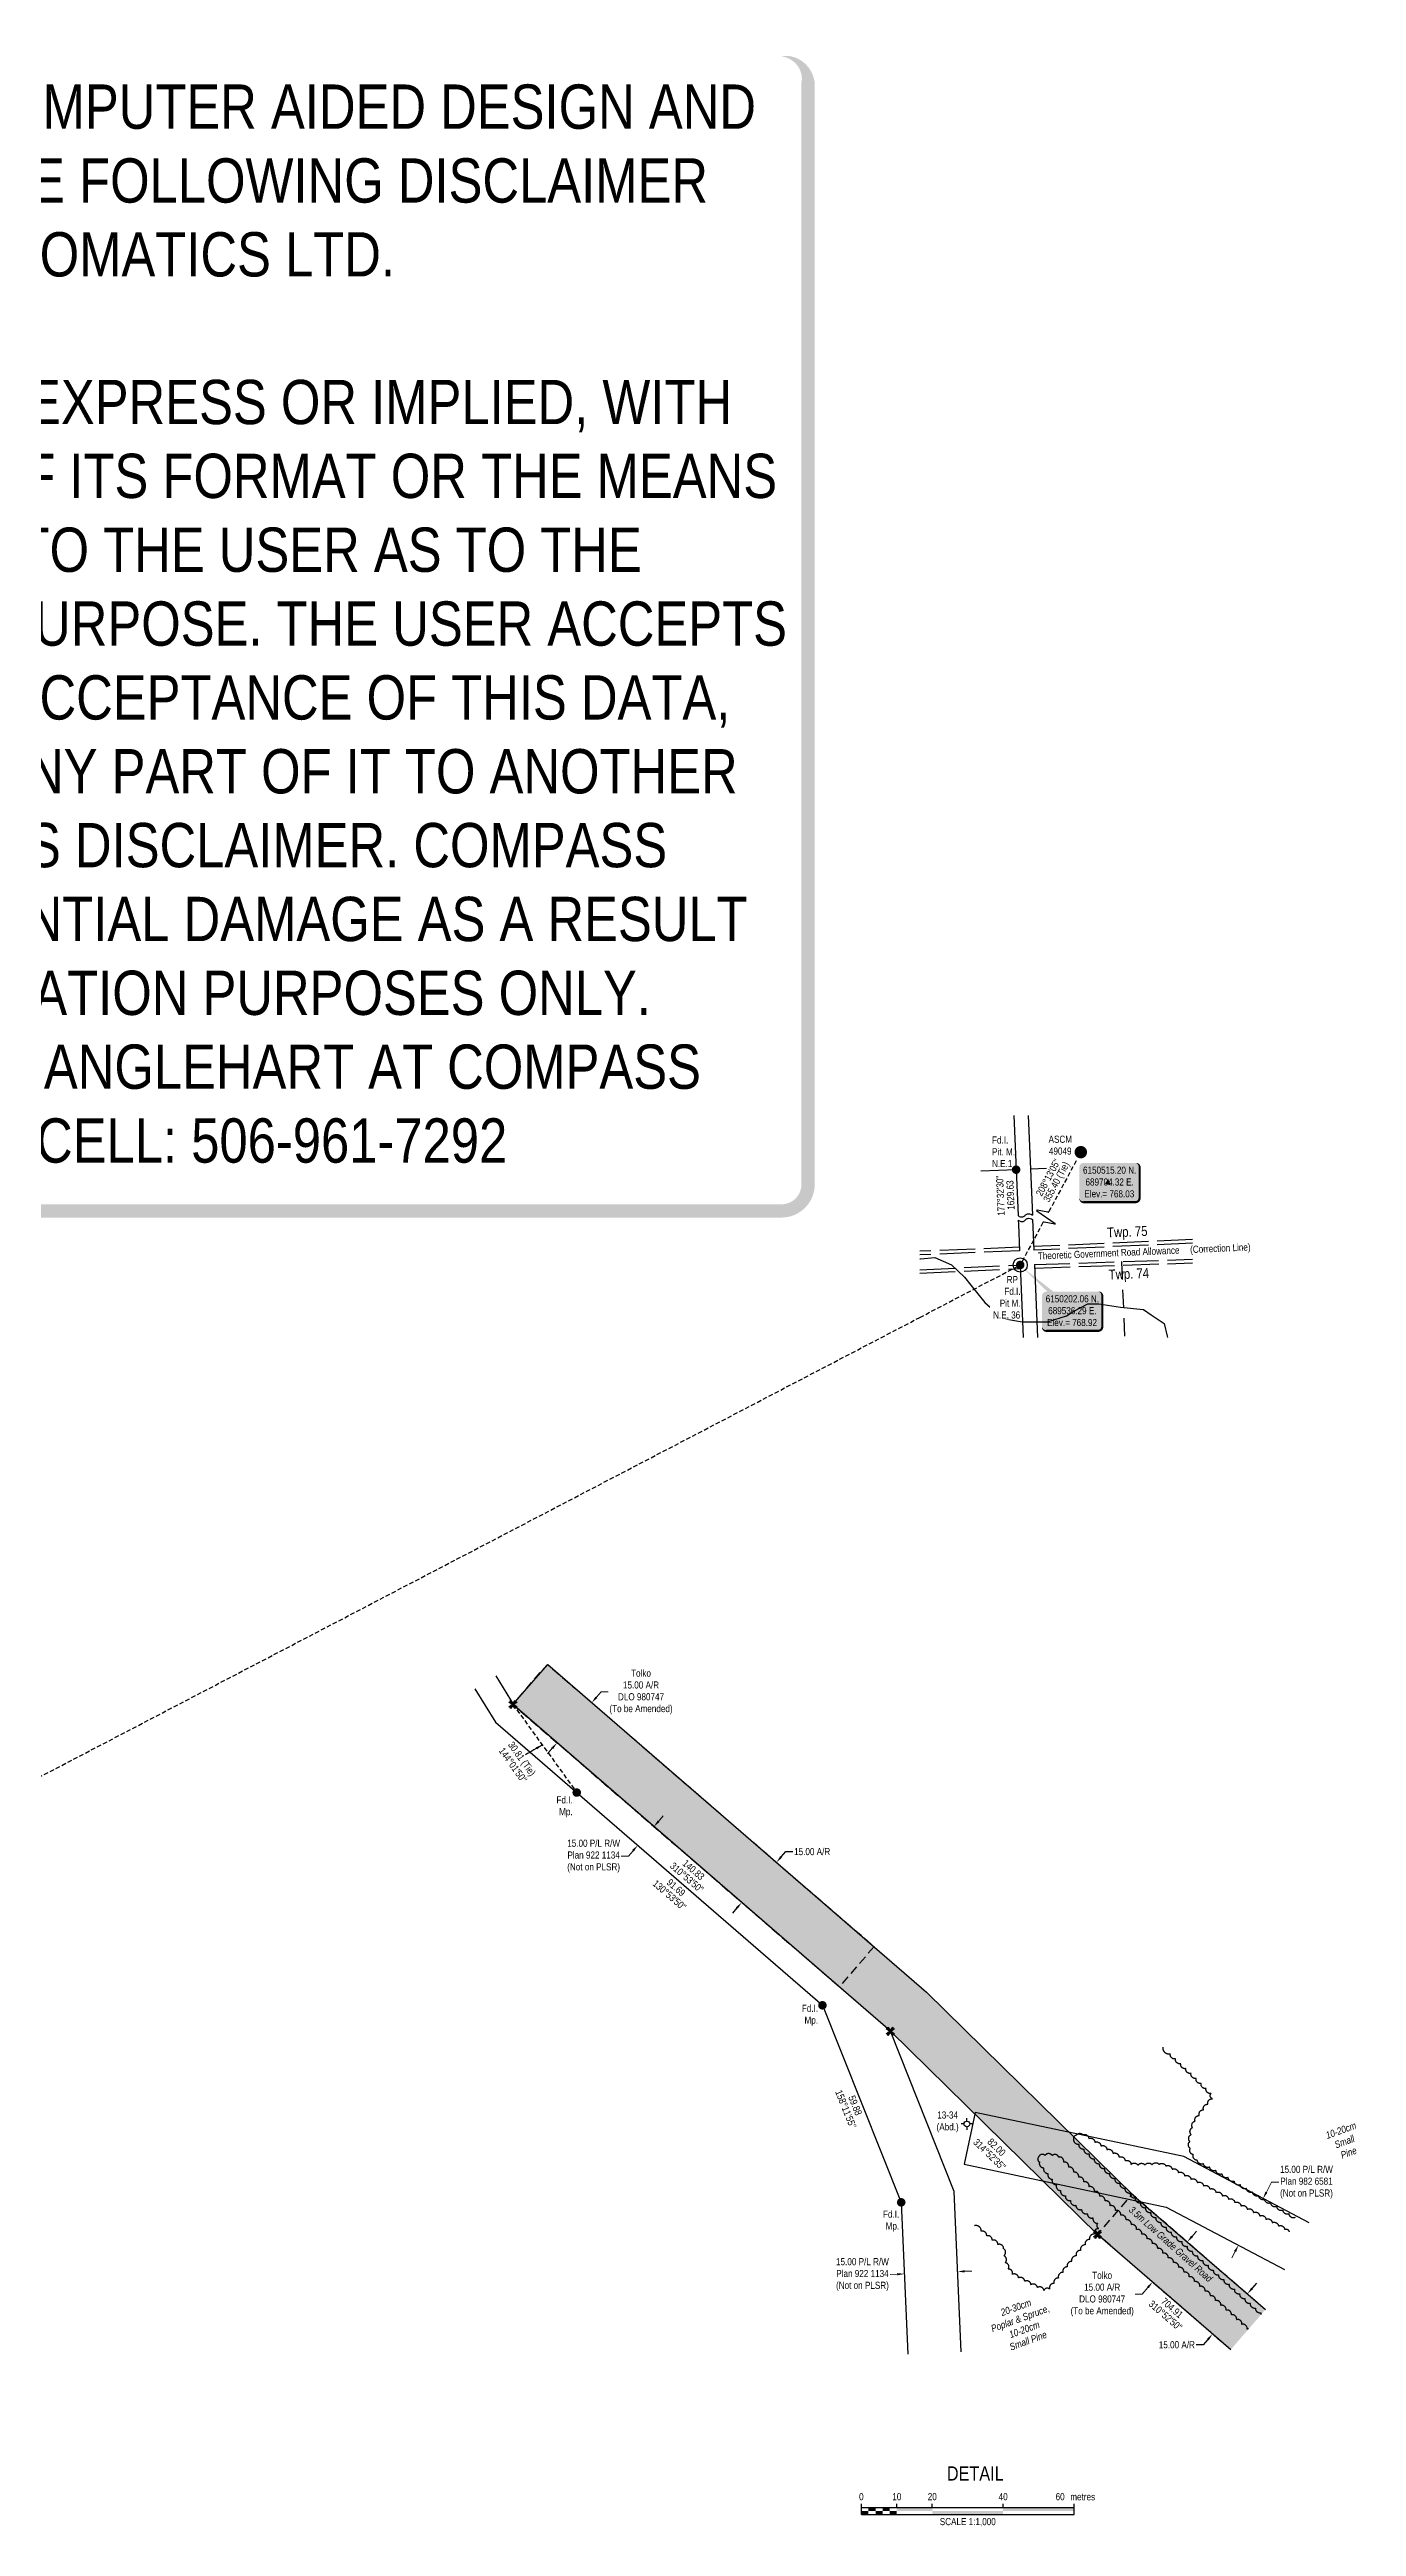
# Model space of a CAD drawing. Extents: x 684565 to 690010, y 6148326 to 6151917.
# Drawn here: x 688167 to 690010, y 6148423 to 6151917 of the extents above; entities that cross this region are included whole.
import ezdxf
from ezdxf.enums import TextEntityAlignment as Align

# ---------------------------------------------------------------- set-up
doc = ezdxf.new("R2010")
doc.units = 0
doc.header["$LTSCALE"] = 5
doc.header["$PDSIZE"] = 0.5
for name, pattern in [('0', [1, 1, 0]), ('foc-ACCESSROAD', [3.75, 2.5, -1.25]), ('foc-LSD', [8, 5, -3]), ('foc-TIELINE', [1.875, 1.25, -0.625]), ('foc-UNSURVEYED', [12.5, 10, -2.5])]:
    doc.linetypes.add(name, pattern=pattern)
doc.layers.get('Defpoints').update_dxf_attribs({"color": 9})
for name, color, linetype in [('35', 37, 'Continuous'), ('AS-ROADS', 254, 'Continuous'), ('D-TXT', 6, 'Continuous'), ('DETAIL-T', 7, 'Continuous'), ('F-AR', 190, 'foc-ACCESSROAD'), ('F-RW', 190, 'Continuous'), ('F-WS-S', 190, 'Continuous'), ('L-BD', 7, 'Continuous'), ('L-MON', 1, 'Continuous'), ('L-ROAD-T', 7, 'Continuous'), ('L-SEC', 7, 'Continuous'), ('L-SECTION-LSD', 7, 'foc-LSD'), ('L-TIE', 7, 'foc-TIELINE'), ('L-USEC', 7, 'foc-UNSURVEYED'), ('P-PROPOSED', 10, 'Continuous'), ('P-PROPOSED-H', 21, 'Continuous'), ('P-TXT', 4, 'Continuous'), ('T-BUSH', 110, '0'), ('T-BUSH-T', 110, 'Continuous'), ('WETLAND', 143, 'Continuous')]:
    doc.layers.add(name, color=color, linetype=linetype)
doc.layers.add('DISCLAIMER', color=7, linetype='Continuous', plot=False)
for name, color, linetype, lineweight in [('F-AR-T', 190, 'Continuous', 9), ('F-RW-T', 190, 'Continuous', 9), ('F-WS-T', 190, 'Continuous', 9), ('T-TEXT', 48, 'Continuous', 18)]:
    doc.layers.add(name, color=color, linetype=linetype, lineweight=lineweight)
doc.layers.add('P-75m DRAINAGE AREA', color=7, linetype='Continuous', true_color=0xf1f8f1)
doc.styles.add('80', font='', dxfattribs={"height": 10})
doc.styles.add('80CG', font='', dxfattribs={"height": 10})
doc.styles.add('80L', font='', dxfattribs={"height": 10})
doc.styles.get('80').set_extended_font_data('Arial Narrow')
doc.styles.get('80CG').set_extended_font_data('Arial Narrow')
doc.styles.get('80L').set_extended_font_data('Arial Narrow')
doc.dimstyles.new('Compass 5 000', dxfattribs={"dimscale": 5, "dimtxt": 9, "dimasz": 2, "dimexe": 0.2, "dimexo": 0.0625, "dimgap": 0.5, "dimtad": 0, "dimtih": 1, "dimtoh": 1, "dimzin": 0, "dimdsep": 46, "dimtxsty": '80CG', "dimcen": 0.1, "dimse1": 1, "dimse2": 1, "dimclrd": 256, "dimclrt": 256, "dimaunit": 1, "dimadec": 4, "dimazin": 0, "dimtfac": 0.06, "dimtofl": 0, "dimtmove": 0, "dimatfit": 1, "dimfxl": 0.2, "dimtolj": 1, "dimtzin": 0, "dimlwd": -1, "dimarcsym": 0})

# ---------------------------------------------------------------- blocks, each defined once
blk = doc.blocks.new('fdia')
at = {"color": 255, "const_width": 1}
blk.add_lwpolyline([(-0.5, 0, 1), (0.5, 0, 1)], format="xyb", close=True, dxfattribs=at)
blk = doc.blocks.new('Fdiaa')
blk.add_blockref('fdia', (0, 0))
blk = doc.blocks.new('fdib')
at = {"color": 1, "const_width": 1.6}
blk.add_lwpolyline([(-0.4, 0, 1), (0.4, 0, 1)], format="xyb", close=True, dxfattribs=at)
at = {"color": 1}
blk.add_circle((0, 0), 0.8, dxfattribs=at)
blk = doc.blocks.new('Fdibb')
blk.add_blockref('fdib', (0, 0))
blk = doc.blocks.new('fdicc')
for name in ['Fdibb', 'Fdiaa']:
    blk.add_blockref(name, (0, 0))
blk = doc.blocks.new('FDI')
blk.add_blockref('fdicc', (0, 0))
blk = doc.blocks.new('*U32')
at = {"color": 0}
for p, q in [((-150, 0), (-150, 15)), ((-150, 10), (150.2, 10)), ((-150, 0), (150.2, 0)), ((-100, 10), (-100, 15)), ((-50, 10), (-50, 15)), ((50, 10), (50, 15)), ((150.2, 0), (150.2, 15))]:
    blk.add_line(p, q, dxfattribs=at)
for points in [[(-150, 5), (-140, 5), (-150, 0), (-140, 0)], [(-140, 10), (-130, 10), (-140, 5), (-130, 5)], [(-130, 5), (-120, 5), (-130, 0), (-120, 0)], [(-120, 10), (-110, 10), (-120, 5), (-110, 5)], [(-110, 5), (-100, 5), (-110, 0), (-100, 0)], [(-100, 10), (-50, 10), (-100, 5), (-50, 5)], [(-50, 5), (50, 5), (-50, 0), (50, 0)], [(50, 10), (150.2, 10), (50, 5), (150.2, 5)]]:
    blk.add_solid(points, dxfattribs=at)
at = {"color": 0, "style": '80'}
blk.add_text('metres', height=10, dxfattribs=at).set_placement((162.2, 20), align=Align.CENTER)
at = {"color": 0, "char_height": 10, "style": '80'}
for s, insert, attachment_point in [('0', (-150, 30.2), 2), ('10', (-100, 30.2), 2), ('20', (-50, 30.2), 2), ('40', (50, 30.2), 2), ('60', (136.7, 30.2), 3), ('SCALE 1:1,000', (0.1, -5), 2)]:
    blk.add_mtext(s, dxfattribs=dict(at, insert=insert, attachment_point=attachment_point))
blk = doc.blocks.new('*U67')
at = {"layer": '35', "color": 3}
blk.add_circle((0, 0), 10, dxfattribs=at)
at = {"layer": '35', "color": 3, "style": '80'}
blk.add_attdef('RP_001', (-19.1, -25.6), '', height=10, dxfattribs=at)
blk = doc.blocks.new('*D61')
at = {"layer": 'Defpoints', "color": 0, "transparency": 16777216}
for p in [(688932, 6149584.7), (688944.1, 6149574.2), (688895, 6149517.4)]:
    blk.add_point(p, dxfattribs=at)
at = {"layer": 'F-AR-T', "transparency": 16777216}
for p, q in [((688938.6, 6149592.2), (688945.1, 6149599.8)), ((688945.1, 6149599.8), (688955.1, 6149599.8)), ((688876.4, 6149520.3), (688869.8, 6149512.7))]:
    blk.add_line(p, q, dxfattribs=at)
for points in [[(688937.3, 6149593.3), (688939.8, 6149591.1), (688932, 6149584.7)], [(688875.1, 6149521.4), (688877.6, 6149519.2), (688882.9, 6149527.8)]]:
    blk.add_solid(points, dxfattribs=at)
at = {"layer": 'F-AR-T', "transparency": 16777216, "insert": (689001.5, 6149599.8), "char_height": 10, "attachment_point": 5, "style": '80CG'}
blk.add_mtext('\\A1;Tolko\\P15.00 A/R\\PDLO 980747\\P(To be Amended)', dxfattribs=at)
blk = doc.blocks.new('*D63')
at = {"layer": 'Defpoints', "color": 0, "transparency": 16777216}
for p in [(689878.9, 6148885.3), (689958.9, 6148843), (689924, 6148776.9)]:
    blk.add_point(p, dxfattribs=at)
at = {"layer": 'F-AR-T', "transparency": 16777216}
for p, q in [((689883.5, 6148894.1), (689890.9, 6148908.1)), ((689890.9, 6148908.1), (689900.9, 6148908.1)), ((689839.3, 6148810.3), (689834.6, 6148801.4))]:
    blk.add_line(p, q, dxfattribs=at)
for points in [[(689882.1, 6148894.9), (689885, 6148893.3), (689878.9, 6148885.3)], [(689837.8, 6148811.1), (689840.8, 6148809.5), (689844, 6148819.1)]]:
    blk.add_solid(points, dxfattribs=at)
at = {"layer": 'F-AR-T', "transparency": 16777216, "insert": (689940, 6148908.1), "char_height": 10, "attachment_point": 5, "style": '80CG'}
blk.add_mtext('\\A1;15.00 P/L R/W\\PPlan 982 6581\\P(Not on PLSR)', dxfattribs=at)
blk = doc.blocks.new('*D65')
at = {"layer": 'Defpoints', "color": 0, "transparency": 16777216}
for p in [(689722.9, 6148767.3), (689890, 6148721.9), (689840.9, 6148665.1)]:
    blk.add_point(p, dxfattribs=at)
at = {"layer": 'F-AR-T', "transparency": 16777216}
for p, q in [((689778.6, 6148831.6), (689785.1, 6148839.1)), ((689708.2, 6148750.3), (689698.2, 6148750.3)), ((689716.4, 6148759.7), (689708.2, 6148750.3))]:
    blk.add_line(p, q, dxfattribs=at)
for points in [[(689777.3, 6148832.7), (689779.8, 6148830.5), (689772, 6148824)], [(689715.1, 6148760.8), (689717.6, 6148758.6), (689722.9, 6148767.3)]]:
    blk.add_solid(points, dxfattribs=at)
at = {"layer": 'F-AR-T', "transparency": 16777216, "insert": (689651.9, 6148750.3), "char_height": 10, "attachment_point": 5, "style": '80CG'}
blk.add_mtext('\\A1;Tolko\\P15.00 A/R\\PDLO 980747\\P(To be Amended)', dxfattribs=at)
blk = doc.blocks.new('*D60')
at = {"layer": 'Defpoints', "color": 0, "transparency": 16777216}
for p in [(689020.9, 6149408.5), (688996.8, 6149383.3), (688998.1, 6149382.2)]:
    blk.add_point(p, dxfattribs=at)
at = {"layer": 'F-RW-T', "transparency": 16777216}
for p, q in [((689026.2, 6149417.2), (689032.7, 6149424.8)), ((688983.7, 6149368.2), (688973.7, 6149368.2)), ((688990.3, 6149375.8), (688983.7, 6149368.2))]:
    blk.add_line(p, q, dxfattribs=at)
for points in [[(689024.9, 6149418.3), (689027.4, 6149416.1), (689019.6, 6149409.6)], [(688989, 6149376.9), (688991.5, 6149374.7), (688996.8, 6149383.3)]]:
    blk.add_solid(points, dxfattribs=at)
at = {"layer": 'F-RW-T', "transparency": 16777216, "insert": (688934.7, 6149368.2), "char_height": 10, "attachment_point": 5, "style": '80CG'}
blk.add_mtext('\\A1;15.00 P/L R/W\\PPlan 922 1134\\P(Not on PLSR)', dxfattribs=at)
blk = doc.blocks.new('*D64')
at = {"layer": 'Defpoints', "color": 0, "transparency": 16777216}
for p in [(689372.9, 6148778.8), (689373.2, 6148772.1), (689448.4, 6148775.3)]:
    blk.add_point(p, dxfattribs=at)
at = {"layer": 'F-RW-T', "transparency": 16777216}
for p, q in [((689362.9, 6148778.3), (689352.9, 6148777.9)), ((689458.1, 6148782.5), (689468.1, 6148782.9))]:
    blk.add_line(p, q, dxfattribs=at)
for points in [[(689362.8, 6148780), (689363, 6148776.7), (689372.9, 6148778.8)], [(689458.1, 6148784.1), (689458.2, 6148780.8), (689448.1, 6148782)]]:
    blk.add_solid(points, dxfattribs=at)
at = {"layer": 'F-RW-T', "transparency": 16777216, "insert": (689313.8, 6148777.9), "char_height": 10, "attachment_point": 5, "style": '80CG'}
blk.add_mtext('\\A1;15.00 P/L R/W\\PPlan 922 1134\\P(Not on PLSR)', dxfattribs=at)
blk = doc.blocks.new('*D62')
at = {"layer": 'Defpoints', "color": 0, "transparency": 16777216}
for p in [(689192.5, 6149359.4), (689204.9, 6149348.7), (689155.8, 6149292)]:
    blk.add_point(p, dxfattribs=at)
at = {"layer": 'P-TXT', "transparency": 16777216}
for p, q in [((689199, 6149367), (689205.6, 6149374.5)), ((689205.6, 6149374.5), (689215.6, 6149374.5)), ((689136.8, 6149295.2), (689130.3, 6149287.6))]:
    blk.add_line(p, q, dxfattribs=at)
for points in [[(689197.8, 6149368.1), (689200.3, 6149365.9), (689192.5, 6149359.4)], [(689135.6, 6149296.2), (689138.1, 6149294.1), (689143.4, 6149302.7)]]:
    blk.add_solid(points, dxfattribs=at)
at = {"layer": 'P-TXT', "transparency": 16777216, "insert": (689242.9, 6149374.5), "char_height": 10, "attachment_point": 5, "style": '80CG'}
blk.add_mtext('\\A1;15.00 A/R', dxfattribs=at)
blk = doc.blocks.new('GABD')
for p, q in [((-0.81, 0), (-1.62, 0)), ((0, 0.81), (0, 1.62)), ((1.62, 0), (0.81, 0)), ((0, -0.81), (0, -1.62))]:
    blk.add_line(p, q)
blk.add_circle((0, 0), 0.8)
blk = doc.blocks.new('TEMP')
h = blk.add_hatch(color=255)
h.dxf.hatch_style = 1
h.paths.add_polyline_path([(0, 0.25), (-0.67, 1.15), (-0.67, 0.67), (-1.15, 0.67), (-0.25, 0), (-1.15, -0.67), (-0.67, -0.67), (-0.67, -1.15), (0, -0.25), (0.67, -1.15), (0.67, -0.67), (1.15, -0.67), (0.25, 0), (1.15, 0.67), (0.67, 0.67), (0.67, 1.15)])
h.paths.add_polyline_path([(0.57, 0.85), (0.57, 0.57), (0.85, 0.57), (0.08, 0), (0.85, -0.57), (0.57, -0.57), (0.57, -0.85), (0, -0.08), (-0.57, -0.85), (-0.57, -0.57), (-0.85, -0.57), (-0.08, 0), (-0.85, 0.57), (-0.57, 0.57), (-0.57, 0.85), (0, 0.08)], flags=16)
h = blk.add_hatch(color=1)
h.dxf.hatch_style = 1
h.paths.add_polyline_path([(0, 0.08), (-0.57, 0.85), (-0.57, 0.57), (-0.85, 0.57), (-0.08, 0), (-0.85, -0.57), (-0.57, -0.57), (-0.57, -0.85), (0, -0.08), (0.57, -0.85), (0.57, -0.57), (0.85, -0.57), (0.08, 0), (0.85, 0.57), (0.57, 0.57), (0.57, 0.85)])
at = {"color": 1}
for p, q in [((-0.08, 0), (0.08, 0)), ((0, 0.08), (0, -0.08))]:
    blk.add_line(p, q, dxfattribs=at)
at = {"color": 255, "flags": 128}
blk.add_lwpolyline([(-0.25, 0), (-1.15, 0.67), (-0.67, 0.67), (-0.67, 1.15), (0, 0.25), (0.67, 1.15), (0.67, 0.67), (1.15, 0.67), (0.25, 0), (1.15, -0.67), (0.67, -0.67), (0.67, -1.15), (0, -0.25), (-0.67, -1.15), (-0.67, -0.67), (-1.15, -0.67)], close=True, dxfattribs=at)
at = {"color": 1, "flags": 128}
blk.add_lwpolyline([(-0.08, 0), (-0.85, 0.57), (-0.57, 0.57), (-0.57, 0.85), (0, 0.08), (0.57, 0.85), (0.57, 0.57), (0.85, 0.57), (0.08, 0), (0.85, -0.57), (0.57, -0.57), (0.57, -0.85), (0, -0.08), (-0.57, -0.85), (-0.57, -0.57), (-0.85, -0.57)], close=True, dxfattribs=at)
blk = doc.blocks.new('*D66')
at = {"layer": 'Defpoints', "color": 0, "transparency": 16777216}
for p in [(689874, 6148735.8), (689807.6, 6148694), (689824.9, 6148679)]:
    blk.add_point(p, dxfattribs=at)
at = {"layer": 'P-TXT', "transparency": 16777216}
for p, q in [((689863.2, 6148758.3), (689869.8, 6148765.8)), ((689794.5, 6148678.8), (689784.5, 6148678.8)), ((689801, 6148686.4), (689794.5, 6148678.8))]:
    blk.add_line(p, q, dxfattribs=at)
for points in [[(689862, 6148759.4), (689864.5, 6148757.2), (689856.7, 6148750.7)], [(689799.8, 6148687.5), (689802.3, 6148685.3), (689807.6, 6148694)]]:
    blk.add_solid(points, dxfattribs=at)
at = {"layer": 'P-TXT', "transparency": 16777216, "insert": (689757.2, 6148678.8), "char_height": 10, "attachment_point": 5, "style": '80CG'}
blk.add_mtext('\\A1;15.00 A/R', dxfattribs=at)
blk = doc.blocks.new('*U69')
h = blk.add_hatch(color=254)
edge = h.paths.add_edge_path()
edge.add_line((-36.5, -28.5), (36.5, -28.5))
edge.add_arc((36.5, -22.5), 6, 270, 360)
edge.add_line((42.5, -22.5), (42.5, 21))
edge.add_arc((36.5, 21), 6, 0, 90)
edge.add_line((36.5, 27), (-36.5, 27))
edge.add_arc((-36.5, 21), 6, 90, 180)
edge.add_line((-42.5, 21), (-42.5, -22.5))
edge.add_arc((-36.5, -22.5), 6, 180, 270)
at = {"color": 1, "flags": 128}
blk.add_lwpolyline([(-70.1, 60.9, 0, 10, 0), (0, 0, 5, 5, 0)], format="xyseb", dxfattribs=at)
blk.add_lwpolyline([(-36.5, -28.5, 3, 3, 0), (36.5, -28.5, 3, 3, 0.414214), (42.5, -22.5, 3, 3, 0), (42.5, 21, 3, 0, 0.414214), (36.5, 27, 0, 0, 0), (-36.5, 27, 0, 0, 0.414214), (-42.5, 21, 0, 0, 0), (-42.5, -22.5, 0, 3, 0.414214)], format="xyseb", close=True, dxfattribs=at)
at = {"color": 1, "style": '80'}
blk.add_attdef('ENTER_TEXT_001', (-36, -5), '', height=10, dxfattribs=at)
blk = doc.blocks.new('*U49')
h = blk.add_hatch(color=254)
edge = h.paths.add_edge_path()
edge.add_line((-36.5, -28.5), (36.5, -28.5))
edge.add_arc((36.5, -22.5), 6, 270, 360)
edge.add_line((42.5, -22.5), (42.5, 21))
edge.add_arc((36.5, 21), 6, 0, 90)
edge.add_line((36.5, 27), (-36.5, 27))
edge.add_arc((-36.5, 21), 6, 90, 180)
edge.add_line((-42.5, 21), (-42.5, -22.5))
edge.add_arc((-36.5, -22.5), 6, 180, 270)
at = {"color": 1, "flags": 128}
blk.add_lwpolyline([(-36.5, -28.5, 3, 3, 0), (36.5, -28.5, 3, 3, 0.414214), (42.5, -22.5, 3, 3, 0), (42.5, 21, 3, 0, 0.414214), (36.5, 27, 0, 0, 0), (-36.5, 27, 0, 0, 0.414214), (-42.5, 21, 0, 0, 0), (-42.5, -22.5, 0, 3, 0.414214)], format="xyseb", close=True, dxfattribs=at)
blk.add_lwpolyline([(-6.3, -2.4, 0, 10, 0), (0, 0, 5, 5, 0)], format="xyseb", dxfattribs=at)
at = {"color": 1, "style": '80'}
blk.add_attdef('ENTER_TEXT_001', (-36, -5), '', height=10, dxfattribs=at)
blk = doc.blocks.new('ascmfa')
at = {"color": 255, "linetype": 'Continuous', "const_width": 1.75}
blk.add_lwpolyline([(-0.875, 0, 1), (0.875, 0, 1)], format="xyb", close=True, dxfattribs=at)
blk = doc.blocks.new('Ascmfaa')
blk.add_blockref('ascmfa', (0, 0))
blk = doc.blocks.new('ascmfb')
at = {"color": 1, "linetype": 'Continuous'}
blk.add_circle((0, 0), 1.5, dxfattribs=at)
blk.add_solid([(0, 1.49), (-1.3, -0.76), (1.3, -0.76)], dxfattribs=at)
blk = doc.blocks.new('Ascmfbb')
at = {"linetype": 'Continuous'}
blk.add_blockref('ascmfb', (0, 0), dxfattribs=at)
blk = doc.blocks.new('ascmfcc')
at = {"linetype": 'Continuous'}
for name in ['Ascmfaa', 'Ascmfbb']:
    blk.add_blockref(name, (0, 0), dxfattribs=at)
blk = doc.blocks.new('ASCM')
at = {"linetype": 'Continuous'}
blk.add_blockref('ascmfcc', (0, 0), dxfattribs=at)
blk = doc.blocks.new('linebrk')
blk.add_lwpolyline([(0, 0.00175, -0.346152), (-0.00019, 0.0015), (-0.00314, 0.00055, 0.772575), (-0.00312, 0.00036), (0.00312, -0.00036, -0.772575), (0.00314, -0.00055), (0.00019, -0.0015, 0.346152), (0, -0.00175)], format="xyb")
blk = doc.blocks.new('Disclaimer_Legal')
at = {"layer": 'DISCLAIMER', "color": 254, "flags": 128}
blk.add_lwpolyline([(-3612.9, -1104.6, 37.5, 37.5, 0), (4096.1, -1104.6, 37.5, 37.5, 0.414214), (4171.1, -1029.6, 37.5, 37.5, 0), (4171.1, 2078.7, 37.5, 0, 0.414214), (4096.1, 2153.7, 0, 0, 0), (-3612.9, 2153.7, 0, 0, 0.414214), (-3687.9, 2078.7, 0, 0, 0), (-3687.9, -1029.6, 0, 37.5, 0.414214)], format="xyseb", close=True, dxfattribs=at)
at = {"layer": 'DISCLAIMER', "color": 254, "insert": (241.6, 533.9), "char_height": 125, "width": 7717.568, "attachment_point": 5, "style": '80'}
blk.add_mtext('NOTICE TO THE CORPORATION, PERSON &/OR PERSONS REGARDING THIS COMPUTER AIDED DESIGN AND DRAFTING (CADD) FILES. ACCEPTANCE OF THE CADD DATA IS BASED ON THE FOLLOWING DISCLAIMER WHICH COVERS ALL CADD DATA RECIEVED FROM COMPASS GEOMATICS LTD.\\P{\\fArial Narrow|b1|i0|c0|p34;DISCLAIMER}\\PCOMPASS GEOMATICS LTD. MAKES NO REPRESENTATION OR WARRANTIES, EXPRESS OR IMPLIED, WITH RESPECT TO THE REUSE OF THE DATA PROVIDED HEREWITH, REGARDLESS OF ITS FORMAT OR THE MEANS OF ITS TRANSMISSION. THERE IS NO GUARANTEE OR REPRESENTATION TO THE USER AS TO THE ACCURACY, CURRENCY, SUITABILITY OR RELIABILITY OF THIS DATA FOR ANY PURPOSE. THE USER ACCEPTS THE DATA "AS IS", AND ASSUMES ALL RISKS ASSOCIATED WITH ITS USE. BY ACCEPTANCE OF THIS DATA, THE USER AGREES NOT TO TRANSMIT THIS DATA OR PROVIDE ACCESS OR ANY PART OF IT TO ANOTHER PARTY UNLESS THE USER SHALL INCLUDE WITH THE DATA A COPY OF THIS DISCLAIMER. COMPASS GEOMATICS LTD. ASSUMES NO RESPONSIBILITY FOR ACTUAL OR CONSEQUENTIAL DAMAGE AS A RESULT OF ANY USER\'S RELIANCE ON THIS DATA. THIS CADD FILE IS FOR ILLUSTRATION PURPOSES ONLY.\\PIF YOU REQUIRE MORE ACCURATE INFORMATION, PLEASE CONTACT DARCI ANGLEHART AT COMPASS GEOMATICS LTD. VIA EMAIL: darci.anglehart@compassgeomatics.ca OR CELL: 506-961-7292', dxfattribs=at)

msp = doc.modelspace()

# ---------------------------------------------------------------- hatches: boundary and pattern name
at = {"layer": 'P-PROPOSED-H'}
h = msp.add_hatch(color=256, dxfattribs=at)
h.dxf.hatch_style = 1
h.paths.add_polyline_path([(689833.11, 6148671.861), (689645.841, 6148833.967), (689353.121, 6149121.055), (688820.899, 6149582.024), (688869.997, 6149638.711), (689403.974, 6149176.221), (689696.686, 6148889.141), (689882.191, 6148728.562)])

# ---------------------------------------------------------------- linework, layer by layer
at = {"layer": 'AS-ROADS', "const_width": 17.498, "flags": 128}
msp.add_lwpolyline([(689539.716, 6149017.28), (689624.591, 6148934.255), (689708.816, 6148854.23), (689802.921, 6148768.335), (689867.031, 6148711.048)], dxfattribs=at)
at = {"layer": 'F-AR', "flags": 128}
msp.add_lwpolyline([(689330.234, 6149240.476), (689280.806, 6149183.689), (689224.01, 6149232.97), (688824.475, 6149578.32), (688820.345, 6149581.891), (688869.48, 6149638.715), (689273.131, 6149289.805), (689330.234, 6149240.476)], close=True, dxfattribs=at)
msp.add_lwpolyline([(689833.11, 6148671.862), (689645.311, 6148834.427), (689694.45, 6148891.167), (689713.48, 6148874.685), (689882.232, 6148728.609)], dxfattribs=at)
at = {"layer": 'F-RW', "flags": 128}
for points in [[(689453.043, 6148668.912), (689443.26, 6148894.845), (689353.121, 6149121.055), (688823.156, 6149580.071), (688797.107, 6149622.599)], [(688767.302, 6149604.342), (688796.067, 6149557.234), (689257.341, 6149157.715), (689368.526, 6148879.755), (689377.77, 6148665.652)], [(689943.791, 6148851.014), (689767.171, 6148944.21), (689472.976, 6149006.68), (689457.202, 6148933.54), (689741.979, 6148872.972), (689908.897, 6148784.884)]]:
    msp.add_lwpolyline(points, dxfattribs=at)
at = {"layer": 'L-SEC'}
for p, q in [((689547.366, 6150413.103), (689550.618, 6150337.356)), ((689550.618, 6150337.356), (689553.416, 6150272.183)), ((689553.677, 6150266.118), (689555.529, 6150222.991)), ((689536.294, 6150202.057), (689540.691, 6150099.661)), ((689556.401, 6150202.683), (689560.824, 6150099.661))]:
    msp.add_line(p, q, dxfattribs=at)
for points in [[(689527.232, 6150413.103), (689530.522, 6150336.493)], [(689530.522, 6150336.493), (689533.303, 6150271.719)], [(689533.58, 6150265.255), (689533.823, 6150259.613), (689535.372, 6150222.093)]]:
    msp.add_lwpolyline(points, dxfattribs=at)
for points in [[(689533.303, 6150271.719, 0.09819619), (689536.785, 6150270.061, 0.11502491), (689540.088, 6150269.997, 0.18910183), (689543.351, 6150272.15, -0.18910183), (689546.614, 6150274.304, -0.11502491), (689549.917, 6150274.239, -0.09819619), (689553.399, 6150272.582)], [(689533.58, 6150265.255, 0.09819619), (689537.062, 6150263.597, 0.11502491), (689540.366, 6150263.533, 0.18910183), (689543.629, 6150265.686, -0.18910183), (689546.892, 6150267.84, -0.11502491), (689550.195, 6150267.775, -0.09819619), (689553.677, 6150266.118)]]:
    msp.add_lwpolyline(points, format="xyb", dxfattribs=at)
at = {"layer": 'L-SECTION-LSD'}
msp.add_line((689679.029, 6150206.788), (689683.655, 6150099.661), dxfattribs=at)
at = {"layer": 'L-TIE'}
for p, q in [((689394.696, 6150128.112), (689536.294, 6150202.057)), ((687918.794, 6149357.372), (689394.696, 6150128.112)), ((688820.899, 6149582.024), (688911.361, 6149457.375))]:
    msp.add_line(p, q, dxfattribs=at)
at = {"layer": 'L-TIE', "flags": 128}
for points in [[(689615.111, 6150348.942), (689576.681, 6150277.324)], [(689568.422, 6150261.931), (689536.294, 6150202.057)]]:
    msp.add_lwpolyline(points, dxfattribs=at)
at = {"layer": 'L-USEC'}
for p, q in [((689530.522, 6150336.493), (689468.319, 6150333.988)), ((689573.542, 6150338.411), (689550.678, 6150337.392)), ((689535.17, 6150227.119), (689394.696, 6150221.46)), ((689535.372, 6150222.093), (689394.696, 6150216.426)), ((689779.427, 6150238.013), (689555.243, 6150228.013)), ((689779.427, 6150232.978), (689555.529, 6150222.991)), ((689556.401, 6150202.683), (689779.427, 6150210.149)), ((689556.693, 6150197.66), (689779.427, 6150205.116)), ((689394.696, 6150195.471), (689536.294, 6150202.057)), ((689394.696, 6150190.436), (689536.528, 6150197.033))]:
    msp.add_line(p, q, dxfattribs=at)
at = {"layer": 'P-PROPOSED', "flags": 128}
msp.add_lwpolyline([(689833.11, 6148671.862), (689833.11, 6148671.861), (689645.841, 6148833.967), (689353.121, 6149121.055), (688820.899, 6149582.024), (688869.997, 6149638.711), (689403.974, 6149176.221), (689696.686, 6148889.141), (689882.191, 6148728.562)], dxfattribs=at)
at = {"layer": 'T-BUSH', "flags": 128}
for points in [[(689924.113, 6148858.38, -0.52056705), (689915.527, 6148863.504, -0.52056705), (689906.94, 6148868.628, -0.52056705), (689898.354, 6148873.752, -0.52056705), (689889.767, 6148878.876, -0.52056705), (689881.181, 6148884, -0.52056705), (689872.594, 6148889.124, -0.52056705), (689864.008, 6148894.248, -0.52056705), (689855.421, 6148899.372, -0.52056705), (689846.835, 6148904.496, -0.52056705), (689838.248, 6148909.619, -0.52056705), (689829.662, 6148914.743, -0.52056705), (689821.075, 6148919.867, -0.52056705), (689812.331, 6148924.716, -0.52056705), (689803.561, 6148929.518, -0.52056705), (689794.79, 6148934.319, -0.52056705), (689786.019, 6148939.121, -0.52056705), (689780.463, 6148946.976, -0.52056705), (689776.117, 6148955.981, -0.52056705), (689775.684, 6148965.517, -0.52056705), (689777.474, 6148975.355, -0.52056705), (689779.264, 6148985.193, -0.52056705), (689782.898, 6148994.236, -0.52056705), (689788.813, 6149002.298, -0.52056705), (689794.728, 6149010.36, -0.52056705), (689800.952, 6149018.181, -0.52056705), (689807.348, 6149025.867, -0.52056705), (689805.379, 6149033.205, -0.52056705), (689798.367, 6149040.333, -0.52056705), (689791.355, 6149047.461, -0.52056705), (689784.343, 6149054.59, -0.52056705), (689777.198, 6149061.583, -0.52056705), (689769.908, 6149068.427, -0.52056705), (689762.618, 6149075.271, -0.52056705), (689755.329, 6149082.115, -0.52056705), (689748.039, 6149088.959, -0.52056705), (689737.879, 6149098.496, -0.52056705)], [(689858.411, 6148701.09, 0.0829083), (689856.405, 6148700.959, 0.52056705), (689848.976, 6148707.652, 0.52056705), (689841.548, 6148714.346, 0.52056705), (689834.119, 6148721.039, 0.52056705), (689826.691, 6148727.732, 0.52056705), (689819.263, 6148734.426, 0.52056705), (689811.834, 6148741.119, 0.52056705), (689804.406, 6148747.812, 0.52056705), (689796.977, 6148754.506, 0.52056705), (689789.549, 6148761.199, 0.52056705), (689782.12, 6148767.892, 0.52056705), (689774.692, 6148774.586, 0.52056705), (689767.264, 6148781.279, 0.52056705), (689759.835, 6148787.972, 0.52056705), (689752.407, 6148794.666, 0.52056705), (689744.978, 6148801.359, 0.52056705), (689737.55, 6148808.052, 0.52056705), (689730.122, 6148814.746, 0.52056705), (689722.697, 6148821.443, 0.52056705), (689715.272, 6148828.141, 0.52056705), (689707.847, 6148834.838, 0.52056705), (689700.422, 6148841.535, 0.52056705), (689692.997, 6148848.232, 0.52056705), (689685.572, 6148854.93, 0.52056705), (689678.147, 6148861.627, 0.52056705), (689670.723, 6148868.324, 0.52056705), (689663.298, 6148875.021, 0.52056705), (689655.873, 6148881.718, 0.52056705), (689648.448, 6148888.416, 0.52056705), (689641.023, 6148895.113, 0.52056705), (689633.598, 6148901.81, 0.52056705), (689626.173, 6148908.507, 0.52056705), (689618.748, 6148915.205, 0.52056705), (689611.692, 6148922.287, 0.52056705), (689604.671, 6148929.407, 0.52056705), (689597.651, 6148936.527, 0.52056705), (689590.631, 6148943.648, 0.52056705), (689581.457, 6148945.795, 0.52056705), (689571.461, 6148946.043, 0.52056705), (689562.142, 6148943.735, 0.52056705), (689563.541, 6148936.606, 0.52056705), (689569.499, 6148928.575, 0.52056705), (689575.457, 6148920.545, 0.52056705), (689581.415, 6148912.515, 0.52056705), (689587.374, 6148904.485, 0.52056705), (689593.332, 6148896.455, 0.52056705), (689599.999, 6148889.061, 0.52056705), (689607.336, 6148882.268, 0.52056705), (689614.786, 6148875.611, 0.52056705), (689622.856, 6148869.707, 0.52056705), (689630.926, 6148863.804, 0.52056705), (689638.997, 6148857.9, 0.52056705), (689645.524, 6148850.334, 0.52056705), (689647.09, 6148842.699, 0.52056705), (689640.685, 6148835.02, 0.52056705), (689634.28, 6148827.342, 0.52056705), (689627.876, 6148819.663, 0.52056705), (689621.485, 6148811.973, 0.52056705), (689615.218, 6148804.182, 0.52056705), (689608.95, 6148796.39, 0.52056705), (689602.683, 6148788.599, 0.52056705), (689596.416, 6148780.808, 0.52056705), (689590.149, 6148773.017, 0.52056705), (689583.881, 6148765.225, 0.52056705), (689577.614, 6148757.434, 0.52056705), (689569.879, 6148755.604, 0.52056705), (689560.711, 6148759.595, 0.52056705), (689551.548, 6148763.598, 0.52056705), (689542.802, 6148768.444, 0.52056705), (689534.056, 6148773.29, 0.52056705), (689525.309, 6148778.136, 0.52056705), (689519.479, 6148785.69, 0.52056705), (689515.289, 6148794.769, 0.52056705), (689513.277, 6148804.369, 0.52056705), (689512.891, 6148814.356, 0.52056705), (689504.857, 6148820.309, 0.52056705), (689496.823, 6148826.262, 0.52056705), (689489.018, 6148832.505, 0.52056705), (689481.353, 6148838.927, 0.52056705), (689472.01, 6148846.755)], [(689876.103, 6148721.528, -0.08463068), (689875.975, 6148723.576, -0.52056705), (689868.55, 6148730.273, -0.52056705), (689861.126, 6148736.971, -0.52056705), (689853.702, 6148743.669, -0.52056705), (689846.277, 6148750.367, -0.52056705), (689838.853, 6148757.065, -0.52056705), (689831.428, 6148763.762, -0.52056705), (689824.004, 6148770.46, -0.52056705), (689816.579, 6148777.158, -0.52056705), (689809.155, 6148783.856, -0.52056705), (689801.731, 6148790.553, -0.52056705), (689794.306, 6148797.251, -0.52056705), (689786.882, 6148803.949, -0.52056705), (689779.457, 6148810.647, -0.52056705), (689772.033, 6148817.345, -0.52056705), (689764.608, 6148824.042, -0.52056705), (689757.184, 6148830.74, -0.52056705), (689749.759, 6148837.438, -0.52056705), (689742.48, 6148844.292, -0.52056705), (689735.238, 6148851.186, -0.52056705), (689727.995, 6148858.081, -0.52056705), (689720.753, 6148864.975, -0.52056705), (689713.51, 6148871.869, -0.52056705), (689706.268, 6148878.763, -0.52056705), (689699.026, 6148885.657, -0.52056705), (689691.783, 6148892.551, -0.52056705), (689684.541, 6148899.446, -0.52056705), (689677.298, 6148906.34, -0.52056705), (689670.056, 6148913.234, -0.52056705), (689662.813, 6148920.128, -0.52056705), (689655.571, 6148927.022, -0.52056705), (689648.329, 6148933.916, -0.52056705), (689641.086, 6148940.811, -0.52056705), (689633.844, 6148947.705, -0.52056705), (689626.601, 6148954.599, -0.52056705), (689619.359, 6148961.493, -0.52056705), (689612.116, 6148968.387, -0.52056705), (689616.007, 6148974.909, -0.52056705), (689624.547, 6148975.026, -0.52056705), (689633.072, 6148969.8, -0.52056705), (689641.597, 6148964.574, -0.52056705), (689650.122, 6148959.348, -0.52056705), (689658.647, 6148954.123, -0.52056705), (689667.172, 6148948.897, -0.52056705), (689675.697, 6148943.671, -0.52056705), (689684.222, 6148938.446, -0.52056705), (689692.747, 6148933.22, -0.52056705), (689702.323, 6148932.03, -0.52056705), (689712.314, 6148932.434, -0.52056705), (689722.305, 6148932.839, -0.52056705), (689732.296, 6148933.243, -0.52056705), (689741.698, 6148931.045, -0.52056705), (689750.543, 6148926.382, -0.52056705), (689759.388, 6148921.719, -0.52056705), (689768.234, 6148917.055, -0.52056705), (689777.079, 6148912.392, -0.52056705), (689785.924, 6148907.729, -0.52056705), (689794.769, 6148903.066, -0.52056705), (689803.614, 6148898.403, -0.52056705), (689812.429, 6148893.683, -0.52056705), (689821.237, 6148888.95, -0.52056705), (689830.046, 6148884.217, -0.52056705), (689838.854, 6148879.485, -0.52056705), (689847.662, 6148874.752, -0.52056705), (689856.47, 6148870.019, -0.52056705), (689865.278, 6148865.286, -0.52056705), (689874.086, 6148860.554, -0.52056705), (689882.895, 6148855.821, -0.52056705), (689891.703, 6148851.088, -0.52056705), (689900.511, 6148846.355, -0.52056705), (689909.319, 6148841.623, -0.52056705), (689915.471, 6148838.317)]]:
    msp.add_lwpolyline(points, format="xyb", dxfattribs=at)
at = {"layer": 'WETLAND', "linetype": 'Continuous'}
msp.add_lwpolyline([(689394.696, 6150210.698), (689395.889, 6150210.977), (689415.929, 6150212.719), (689439.454, 6150202.264), (689457.751, 6150184.838), (689466.465, 6150173.511), (689486.505, 6150149.114), (689501.317, 6150136.044), (689513.341, 6150126.425), (689517.255, 6150125.745), (689538.992, 6150121.964), (689574.681, 6150121.964), (689601.447, 6150130.329), (689612.042, 6150137.02), (689631.559, 6150147.058), (689647.173, 6150147.058), (689677.843, 6150142.597), (689710.186, 6150139.251), (689720.781, 6150132.002), (689739.183, 6150119.734), (689743.644, 6150101.889), (689743.962, 6150099.661)], dxfattribs=at)

# ---------------------------------------------------------------- block references
at = {"layer": 'DETAIL-T'}
ref = msp.add_blockref('*U49', (689662.153, 6150319.119, -1536.066), dxfattribs=at)
ref.add_attrib('ENTER_TEXT_001', '6150515.20 N.', (689624.858, 6150330.891, -1536.066), dxfattribs={"layer": '0', "color": 1, "height": 10, "style": '80'})
ref.add_attrib('ENTER_TEXT_002', '689704.32 E.', (689628.357, 6150314.183, -1536.066), dxfattribs={"layer": '0', "color": 1, "height": 10, "style": '80'})
ref.add_attrib('ENTER_TEXT_003', 'Elev.= 768.03', (689626.778, 6150297.476, -1536.066), dxfattribs={"layer": '0', "color": 1, "height": 10, "style": '80'})
ref = msp.add_blockref('*U69', (689609.562, 6150137.614), dxfattribs=at)
ref.add_attrib('ENTER_TEXT_001', '6150202.06 N.', (689572.267, 6150149.386), dxfattribs={"layer": '0', "color": 1, "height": 10, "style": '80'})
ref.add_attrib('ENTER_TEXT_002', '689536.29 E.', (689575.766, 6150132.679), dxfattribs={"layer": '0', "color": 1, "height": 10, "style": '80'})
ref.add_attrib('ENTER_TEXT_003', 'Elev.= 768.92', (689574.218, 6150115.971), dxfattribs={"layer": '0', "color": 1, "height": 10, "style": '80'})
at = {"layer": 'DETAIL-T', "xscale": 0.99991162, "yscale": 0.99991162, "zscale": 0.99991162}
msp.add_blockref('*U32', (689462.245, 6148439.382), dxfattribs=at)
at = {"layer": 'L-BD', "color": 3, "xscale": 0.99991162, "yscale": 0.99991162, "zscale": 0.99991162}
msp.add_blockref('*U67', (689536.294, 6150202.057), dxfattribs=at).add_auto_attribs({'RP_001': 'RP'})
at = {"layer": 'L-MON'}
for name, p, xscale, yscale, zscale in [('ASCM', (689621.721, 6150361.261), 4.999545150000041, 4.999545150000041, 4.999545150000041), ('FDI', (689530.522, 6150336.493), 4.999558100000023, 4.999558100000023, 4.999558100000023), ('FDI', (689536.294, 6150202.057), 4.999558100000023, 4.999558100000023, 4.999558100000023), ('TEMP', (688820.899, 6149582.024), 4.999558100000017, 4.999558100000017, 4.999558100000017), ('TEMP', (689353.121, 6149121.055), 4.999558100000018, 4.999558100000018, 4.999558100000018), ('TEMP', (689645.311, 6148834.427), 5.000000000000018, 5.000000000000018, 5.000000000000018)]:
    msp.add_blockref(name, p, dxfattribs=dict(at, xscale=xscale, yscale=yscale, zscale=zscale))
at = {"layer": 'L-TIE', "xscale": 4999.558100000002, "yscale": 4999.558100000002, "zscale": 4999.558100000002, "rotation": 331.7825505897512}
msp.add_blockref('linebrk', (689572.551, 6150269.627), dxfattribs=at)
at = {"layer": 'P-75m DRAINAGE AREA', "color": 3, "xscale": 0.49995581, "yscale": 0.49995581, "zscale": 0.49995581}
msp.add_blockref('Disclaimer_Legal', (687151.766, 6150830.594), dxfattribs=at)

# ---------------------------------------------------------------- texts
at = {"layer": 'D-TXT', "color": 3, "char_height": 13.9987, "attachment_point": 1, "rotation": 2.408023, "style": '80L'}
for s, insert in [('Twp. 75', (689658.451, 6150254.784)), ('Twp. 74', (689660.736, 6150195.442))]:
    msp.add_mtext_dynamic_manual_height_columns(s, width=101.38643, gutter_width=47.496, heights=[0], dxfattribs=dict(at, insert=insert))
at = {"layer": 'DETAIL-T', "color": 3, "insert": (689472.903, 6148497.325), "char_height": 19.9982, "width": 223.83824, "attachment_point": 5, "style": '80CG'}
msp.add_mtext('DETAIL', dxfattribs=at)
at = {"layer": 'L-BD', "style": '80L'}
for s, height, rotation, p in [("208°13'05''", 9.99912, 61.7826, (689575.634, 6150325.599)), ('355.40 (Tie)', 9.99912, 61.7826, (689588.19, 6150318.862)), ("177°32'30''", 9.99912, 92.4587, (689508.317, 6150300.029)), ('1629.63', 9.9991, 92.4587, (689522.553, 6150300.641)), ("144°01'50''", 9.99912, 305.6504, (688820.961, 6149496.526)), ('30.81 (Tie)', 9.99912, 305.6504, (688832.54, 6149504.831)), ("130°53'50''", 9.99912, 319.1034, (689041.7, 6149313.069)), ('91.69', 9.9991, 319.1034, (689051.028, 6149323.84)), ("310°53'50''", 9.99912, 319.147, (689066.239, 6149337.937)), ('140.83', 9.9991, 319.147, (689075.559, 6149348.715)), ("158°11'55''", 9.99912, 291.8016, (689290.357, 6149011.233)), ('59.88', 9.9991, 291.8016, (689303.587, 6149016.524)), ("314°52'35''", 9.99912, 316.2273, (689493.097, 6148947.367)), ('82.00', 9.9991, 316.2273, (689502.955, 6148957.656)), ("310°52'50''", 9.99912, 319.1196, (689741.202, 6148720.011)), ('704.91', 9.9991, 319.1196, (689750.527, 6148730.785))]:
    msp.add_text(s, height=height, rotation=rotation, dxfattribs=at).set_placement(p, align=Align.MIDDLE)
at = {"layer": 'L-MON', "attachment_point": 1, "style": '80L'}
for s, width, insert, char_height in [('Fd.I.\\PPit. M.\\PN.E.1', 31.58425, (689496.557, 6150383.445), 9.9991), ('\\pi-1.52217;ASCM\\P\\pi-1.01062;49049', 29.18337, (689577.819, 6150384.473, -768.033), 9.99912)]:
    msp.add_mtext_dynamic_manual_height_columns(s, width=width, gutter_width=49.996, heights=[0], dxfattribs=dict(at, insert=insert, char_height=char_height))
at = {"layer": 'L-ROAD-T', "style": '80L'}
for s, p in [('Theoretic Government Road Allowance', (689661.056, 6150218.9)), ('(Correction Line)', (689818.541, 6150225.728))]:
    msp.add_text(s, height=9.99909, rotation=2.408023, dxfattribs=at).set_placement(p, align=Align.MIDDLE_CENTER)
at = {"layer": 'T-BUSH-T', "char_height": 10, "attachment_point": 1, "rotation": 20, "style": '80L'}
for s, width, insert in [('\\pi2.76146;{\\fArial Narrow|b0|i1|c0|p34;10-20cm \\P\\pi9.94427;Small \\P\\pi13.05819;Pine}', 48.20368, (689963.404, 6148977.482)), ('\\pi20.91971;{\\fArial Narrow|b0|i1|c0|p34;20-30cm \\P\\pi0.32626;Poplar & Spruce,\\P\\pi21.43131;10-20cm\\P\\pi15.94359;Small Pine}', 85.54338, (689487.946, 6148721.482))]:
    msp.add_mtext_dynamic_manual_height_columns(s, width=width, gutter_width=47.496, heights=[0], dxfattribs=dict(at, insert=insert))
at = {"layer": 'T-TEXT', "insert": (689694.83, 6148875.577), "char_height": 9.99382, "attachment_point": 1, "rotation": 318.217364, "style": '80L'}
msp.add_mtext_dynamic_manual_height_columns('\\pi0.36355;{\\fArial Narrow|b0|i1|c0|p34;3.5m Low Grade Gravel Road}', width=152.75458, gutter_width=49.996, heights=[0], dxfattribs=at)

# ---------------------------------------------------------------- dimensions: what is measured, and where the dimension line sits
at = {"layer": 'F-AR-T', "color": 3}
for base, p1, p2, angle, text, picture, middle in [((688932.018, 6149584.661), (688894.961, 6149517.395), (688944.087, 6149574.228), 49.1603, 'Tolko\\P15.00 A/R\\PDLO 980747\\P(To be Amended)', '*D61', (689001.478, 6149599.792)), ((689878.874, 6148885.268), (689924.003, 6148776.912), (689958.897, 6148843.043), 62.181089, '15.00 P/L R/W\\PPlan 982 6581\\P(Not on PLSR)', '*D63', (689940.016, 6148908.116)), ((689722.9, 6148767.264), (689890.008, 6148721.878), (689840.886, 6148665.131), 229.119574, 'Tolko\\P15.00 A/R\\PDLO 980747\\P(To be Amended)', '*D65', (689651.861, 6148750.331))]:
    dim = msp.add_linear_dim(base=base, p1=p1, p2=p2, angle=angle, text=text, dimstyle='Compass 5 000', dxfattribs=at)
    dim.commit()
    dim.dimension.update_dxf_attribs({"geometry": picture, "text_midpoint": middle, "dimtype": 161})
at = {"layer": 'F-RW-T', "color": 3}
for p1, p2, distance, picture, middle in [((689020.892, 6149408.543), (688998.11, 6149382.24), -1.691, '*D60', (688934.652, 6149368.229)), ((689448.435, 6148775.338), (689373.175, 6148772.088), -6.696, '*D64', (689313.818, 6148777.915))]:
    dim = msp.add_aligned_dim(p1=p1, p2=p2, distance=distance, text='15.00 P/L R/W\\PPlan 922 1134\\P(Not on PLSR)', dimstyle='Compass 5 000', dxfattribs=at)
    dim.commit()
    dim.dimension.update_dxf_attribs({"geometry": picture, "text_midpoint": middle})
at = {"layer": 'P-TXT', "color": 3}
dim = msp.add_linear_dim(base=(689192.481, 6149359.402), p1=(689155.789, 6149291.97), p2=(689204.887, 6149348.657), angle=49.103437, text='15.00 A/R', dimstyle='Compass 5 000', dxfattribs=at)
dim.commit()
dim.dimension.update_dxf_attribs({"geometry": '*D62', "text_midpoint": (689242.856, 6149374.52), "dimtype": 161})
at = {"layer": 'P-TXT'}
dim = msp.add_linear_dim(base=(689807.576, 6148693.965), p1=(689873.977, 6148735.755), p2=(689824.855, 6148679.008), angle=229.119555, text='15.00 A/R', dimstyle='Compass 5 000', dxfattribs=at)
dim.commit()
dim.dimension.update_dxf_attribs({"geometry": '*D66', "text_midpoint": (689757.205, 6148678.843), "dimtype": 161})

# ---------------------------------------------------------------- leaders
at = {"layer": 'L-BD', "color": 2, "path_type": 1}
msp.add_leader([(688862.617, 6149525.209), (688838.49, 6149510.952)], dimstyle='Compass 5 000', override={"dimgap": 0.5, "dimtad": 0}, dxfattribs=at)

# ---------------------------------------------------------------- next in the draw order: texts
at = {"layer": 'F-WS-T', "insert": (689433.923, 6148993.125), "char_height": 9.9991, "width": 30.59525, "attachment_point": 5, "style": '80CG', "bg_fill": 3, "box_fill_scale": 1.1, "bg_fill_color": 256, "bg_fill_transparency": 0}
msp.add_mtext('\\A1;13-34\\P(Abd.)', dxfattribs=at)
at = {"layer": 'L-MON', "char_height": 9.99912, "attachment_point": 1, "style": '80L', "bg_fill": 3, "box_fill_scale": 1.1, "bg_fill_color": 256, "bg_fill_transparency": 0}
for s, width, gutter_width, insert in [('\\pi19.19912;Fd.I.\\P\\pi12.76039;Pit M.\\P\\pi3.37514;N.E. 36', 40.17953, 49.996, (689494.703, 6150169.908)), ('\\pi1.06171;Fd.I.\\P\\pi4.77898;Mp.', 22.04212, 249.978, (688881.218, 6149452.513)), ('\\pi1.06171;Fd.I.\\P\\pi4.77898;Mp.', 22.04212, 249.978, (689227.286, 6149158.458)), ('\\pi1.06171;Fd.I.\\P\\pi4.77898;Mp.', 22.04212, 249.978, (689341.735, 6148868.096))]:
    msp.add_mtext_dynamic_manual_height_columns(s, width=width, gutter_width=gutter_width, heights=[0], dxfattribs=dict(at, insert=insert))

# ---------------------------------------------------------------- next in the draw order: block references
at = {"layer": 'F-WS-S', "color": 2, "xscale": 4.999558100000023, "yscale": 4.999558100000023, "zscale": 4.999558100000023}
msp.add_blockref('GABD', (689461.103, 6148990.324), dxfattribs=at)
at = {"layer": 'L-MON', "xscale": 4.999558100000023, "yscale": 4.999558100000023, "zscale": 4.999558100000023}
for p in [(688910.831, 6149457.835), (689257.341, 6149157.715), (689368.526, 6148879.755)]:
    msp.add_blockref('FDI', p, dxfattribs=at)

doc.saveas('drawing.dxf')
